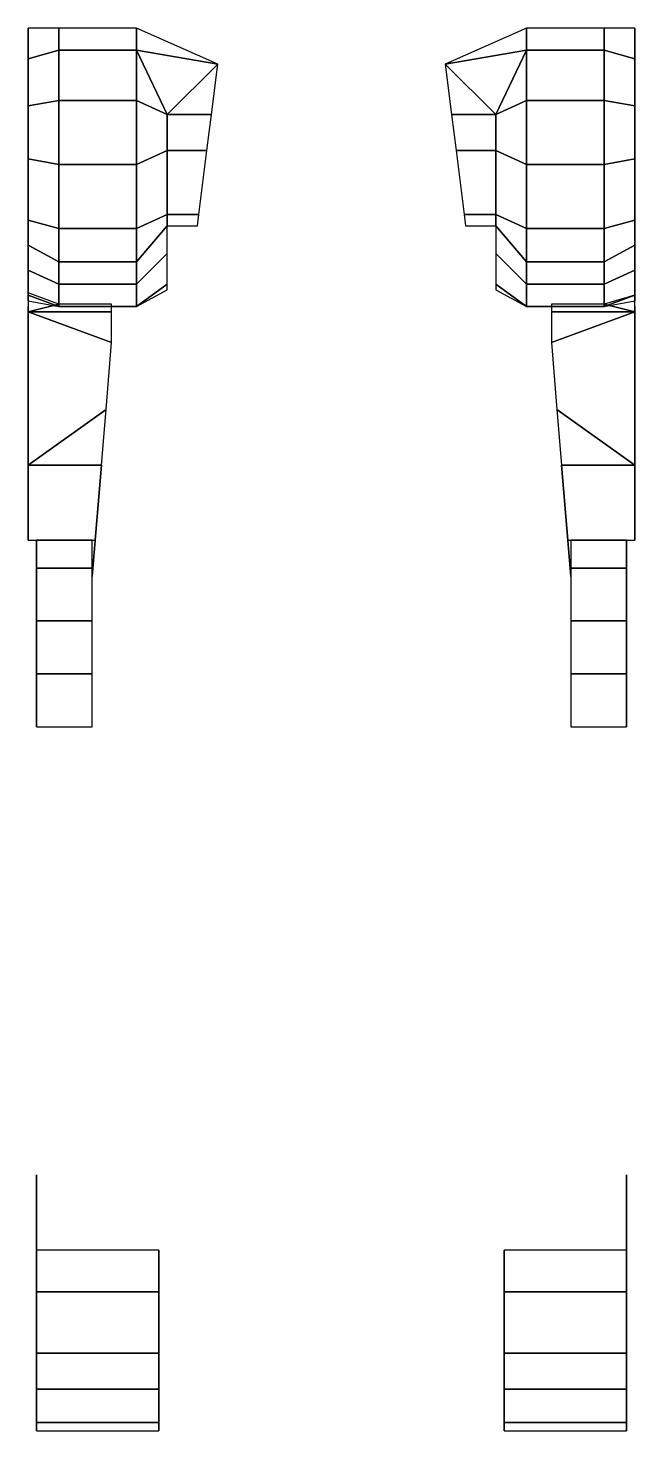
# Model space of a CAD drawing. Extents: x -1.09 to 1.09, y -2.59 to 2.45.
import ezdxf

# ---------------------------------------------------------------- set-up
doc = ezdxf.new("R2010")
doc.units = 0
doc.layers.add('FENDERS', color=6, linetype='CONTINUOUS')

msp = doc.modelspace()

# ---------------------------------------------------------------- linework, layer by layer
at = {"layer": 'FENDERS'}
for points in [[(-0.98, 2.45, 0.9999999999999996), (-1.09, 2.45, 0.9599999999999999), (-1.09, 2.339999999999999, 1.019999999999999), (-0.98, 2.37, 1.06)], [(-1.09, 2.45, 0.9599999999999999), (-1.09, 2.45, 0.8899999999999996), (-1.09, 2.32, 0.9799999999999995), (-1.09, 2.339999999999999, 1.019999999999999)], [(-0.7000000000000001, 2.45, 0.9999999999999996), (-0.98, 2.45, 0.9999999999999996), (-0.98, 2.37, 1.06), (-0.7000000000000001, 2.369999999999999, 1.06)], [(-0.7000000000000001, 2.369999999999999, 1.06), (-0.4087500000000002, 2.32, 0.98), (-0.4087500000000002, 2.32, 0.98), (-0.7000000000000001, 2.45, 0.9999999999999996)], [(0.7000000000000001, 2.45, 0.9999999999999996), (0.4087500000000002, 2.32, 0.98), (0.4087500000000002, 2.32, 0.98), (0.7000000000000001, 2.37, 1.06)], [(0.7000000000000001, 2.37, 1.06), (0.98, 2.37, 1.06), (0.98, 2.45, 0.9999999999999996), (0.7000000000000001, 2.45, 0.9999999999999996)], [(0.98, 2.37, 1.06), (1.09, 2.339999999999999, 1.019999999999999), (1.09, 2.45, 0.9599999999999999), (0.98, 2.45, 0.9999999999999996)], [(1.09, 2.339999999999999, 1.019999999999999), (1.09, 2.32, 0.9799999999999995), (1.09, 2.45, 0.8899999999999996), (1.09, 2.45, 0.9599999999999999)], [(-0.98, 2.37, 1.059999999999999), (-1.09, 2.339999999999999, 1.02), (-1.09, 2.169999999999999, 1.079999999999999), (-0.98, 2.189999999999999, 1.12)], [(-0.7000000000000001, 2.37, 1.059999999999999), (-0.98, 2.37, 1.059999999999999), (-0.98, 2.189999999999999, 1.12), (-0.7000000000000001, 2.189999999999999, 1.12)], [(-0.7000000000000001, 2.189999999999999, 1.12), (-0.59, 2.14, 1.039999999999999), (-0.7000000000000001, 2.369999999999999, 1.06)], [(-0.5899999999999995, 2.139999999999999, 1.039999999999999), (-0.4087500000000002, 2.32, 0.98), (-0.6999999999999984, 2.37, 1.059999999999999)], [(0.4087500000000002, 2.32, 0.98), (0.4087500000000002, 2.32, 0.98), (0.59, 2.14, 1.039999999999999), (0.7000000000000001, 2.37, 1.06)], [(0.7000000000000001, 2.37, 1.06), (0.7000000000000001, 2.37, 1.06), (0.59, 2.14, 1.039999999999999), (0.7000000000000001, 2.19, 1.12)], [(0.7000000000000001, 2.19, 1.12), (0.98, 2.19, 1.12), (0.98, 2.37, 1.059999999999999), (0.7000000000000001, 2.37, 1.059999999999999)], [(0.98, 2.19, 1.12), (1.09, 2.169999999999999, 1.079999999999999), (1.09, 2.339999999999999, 1.02), (0.98, 2.37, 1.059999999999999)], [(-1.09, 2.339999999999999, 1.02), (-1.09, 2.32, 0.98), (-1.09, 2.14, 1.039999999999999), (-1.09, 2.169999999999999, 1.079999999999999)], [(-0.59, 2.14, 1.039999999999999), (-0.43125, 2.14, 1.039999999999999), (-0.4087500000000002, 2.32, 0.98)], [(0.4087500000000002, 2.32, 0.98), (0.4087500000000002, 2.32, 0.98), (0.4312500000000002, 2.14, 1.039999999999999), (0.59, 2.14, 1.039999999999999)], [(1.09, 2.169999999999999, 1.079999999999999), (1.09, 2.14, 1.039999999999999), (1.09, 2.32, 0.98), (1.09, 2.339999999999999, 1.02)], [(-0.98, 2.189999999999999, 1.12), (-1.09, 2.169999999999999, 1.079999999999999), (-1.09, 1.979999999999999, 1.079999999999999), (-0.98, 1.959999999999999, 1.12)], [(-1.09, 2.169999999999999, 1.079999999999999), (-1.09, 2.139999999999999, 1.039999999999999), (-1.09, 2.009999999999999, 1.039999999999999), (-1.09, 1.979999999999999, 1.079999999999999)], [(-0.7000000000000001, 2.189999999999999, 1.12), (-0.98, 2.189999999999999, 1.12), (-0.98, 1.959999999999999, 1.12), (-0.7000000000000001, 1.959999999999999, 1.12)], [(-0.7000000000000001, 1.959999999999998, 1.12), (-0.59, 2.01, 1.039999999999999), (-0.59, 2.14, 1.039999999999999), (-0.7000000000000001, 2.189999999999999, 1.12)], [(0.7000000000000001, 2.19, 1.12), (0.59, 2.14, 1.039999999999999), (0.59, 2.01, 1.039999999999999), (0.7000000000000001, 1.96, 1.12)], [(0.7000000000000001, 1.96, 1.12), (0.98, 1.96, 1.12), (0.98, 2.19, 1.12), (0.7000000000000001, 2.19, 1.12)], [(0.98, 1.96, 1.12), (1.09, 1.98, 1.079999999999999), (1.09, 2.169999999999999, 1.079999999999999), (0.98, 2.19, 1.12)], [(1.09, 1.98, 1.079999999999999), (1.09, 2.01, 1.039999999999999), (1.09, 2.14, 1.039999999999999), (1.09, 2.169999999999999, 1.079999999999999)], [(-0.59, 2.01, 1.039999999999999), (-0.4475, 2.01, 1.039999999999999), (-0.4312500000000002, 2.139999999999999, 1.039999999999999), (-0.5899999999999989, 2.139999999999999, 1.039999999999998)], [(0.59, 2.139999999999999, 1.04), (0.43125, 2.140000000000001, 1.04), (0.4475, 2.01, 1.039999999999999), (0.59, 2.01, 1.039999999999999)], [(-1.09, 1.98, 1.079999999999999), (-1.09, 2.01, 1.039999999999999), (-1.09, 1.779999999999999, 0.9699999999999998), (-1.09, 1.759999999999999, 1.009999999999999)], [(-0.98, 1.959999999999999, 1.12), (-1.09, 1.98, 1.079999999999999), (-1.09, 1.759999999999999, 1.009999999999999), (-0.98, 1.729999999999999, 1.039999999999999)], [(-0.7000000000000001, 1.729999999999999, 1.039999999999999), (-0.59, 1.78, 0.9699999999999998), (-0.59, 2.01, 1.039999999999999), (-0.7000000000000001, 1.959999999999998, 1.12)], [(-0.59, 1.78, 0.9699999999999998), (-0.47625, 1.78, 0.9699999999999998), (-0.4475, 2.01, 1.039999999999999), (-0.5899999999999995, 2.009999999999999, 1.039999999999999)], [(0.59, 2.010000000000001, 1.04), (0.4474999999999997, 2.010000000000002, 1.04), (0.4762500000000001, 1.78, 0.9699999999999998), (0.59, 1.78, 0.9699999999999998)], [(0.7000000000000001, 1.96, 1.12), (0.59, 2.01, 1.039999999999999), (0.59, 1.78, 0.9699999999999998), (0.7000000000000001, 1.73, 1.039999999999999)], [(0.98, 1.73, 1.039999999999999), (1.09, 1.759999999999999, 1.009999999999999), (1.09, 1.98, 1.079999999999999), (0.98, 1.959999999999999, 1.12)], [(1.09, 1.759999999999999, 1.009999999999999), (1.09, 1.78, 0.9699999999999998), (1.09, 2.01, 1.039999999999999), (1.09, 1.98, 1.079999999999999)], [(-0.7000000000000001, 1.959999999999998, 1.12), (-0.98, 1.959999999999999, 1.12), (-0.98, 1.729999999999999, 1.039999999999999), (-0.7000000000000001, 1.729999999999999, 1.039999999999999)], [(0.7000000000000001, 1.73, 1.039999999999999), (0.98, 1.73, 1.039999999999999), (0.98, 1.959999999999999, 1.12), (0.7000000000000001, 1.96, 1.12)], [(-1.09, 1.759999999999999, 1.009999999999999), (-1.09, 1.78, 0.9699999999999998), (-1.09, 1.74, 0.9399999999999998), (-1.09, 1.669999999999999, 0.9399999999999998)], [(-0.7000000000000001, 1.61, 0.9399999999999998), (-0.59, 1.74, 0.9399999999999998), (-0.59, 1.78, 0.9699999999999998), (-0.7000000000000001, 1.729999999999998, 1.039999999999999)], [(-0.59, 1.74, 0.9399999999999998), (-0.48125, 1.74, 0.9399999999999998), (-0.47625, 1.78, 0.9699999999999998), (-0.5899999999999995, 1.78, 0.9699999999999992)], [(0.59, 1.78, 0.9699999999999998), (0.4762499999999999, 1.780000000000001, 0.9699999999999998), (0.48125, 1.74, 0.9399999999999998), (0.59, 1.74, 0.9399999999999998)], [(0.7000000000000001, 1.73, 1.039999999999999), (0.59, 1.78, 0.9699999999999998), (0.59, 1.74, 0.9399999999999998), (0.7000000000000001, 1.61, 0.9399999999999998)], [(1.09, 1.669999999999999, 0.9399999999999998), (1.09, 1.74, 0.9399999999999998), (1.09, 1.78, 0.9699999999999998), (1.09, 1.759999999999999, 1.009999999999999)], [(-0.98, 1.729999999999999, 1.039999999999999), (-1.09, 1.759999999999999, 1.009999999999999), (-1.09, 1.669999999999999, 0.9399999999999998), (-0.98, 1.61, 0.9399999999999998)], [(-1.09, 1.669999999999999, 0.9399999999999998), (-1.09, 1.74, 0.9399999999999998), (-1.09, 1.64, 0.8400000000000002), (-1.09, 1.579999999999999, 0.8400000000000002)], [(-0.7000000000000001, 1.729999999999998, 1.039999999999999), (-0.98, 1.729999999999999, 1.039999999999999), (-0.98, 1.61, 0.9399999999999998), (-0.7000000000000001, 1.61, 0.9399999999999998)], [(-0.7000000000000001, 1.53, 0.8400000000000002), (-0.59, 1.64, 0.8400000000000002), (-0.59, 1.74, 0.9399999999999998), (-0.7000000000000001, 1.61, 0.9399999999999998)], [(0.7000000000000001, 1.61, 0.9399999999999998), (0.59, 1.74, 0.9399999999999998), (0.59, 1.64, 0.8400000000000002), (0.7000000000000001, 1.53, 0.8400000000000002)], [(0.7000000000000001, 1.61, 0.9399999999999998), (0.98, 1.61, 0.9399999999999998), (0.98, 1.729999999999999, 1.039999999999999), (0.7000000000000001, 1.73, 1.039999999999999)], [(0.98, 1.61, 0.9399999999999998), (1.09, 1.669999999999999, 0.9399999999999998), (1.09, 1.759999999999999, 1.009999999999999), (0.98, 1.729999999999999, 1.039999999999999)], [(1.09, 1.579999999999999, 0.8400000000000002), (1.09, 1.64, 0.8400000000000002), (1.09, 1.74, 0.9399999999999998), (1.09, 1.669999999999999, 0.9399999999999998)], [(-0.98, 1.61, 0.9399999999999998), (-1.09, 1.669999999999999, 0.9399999999999998), (-1.09, 1.579999999999999, 0.8400000000000002), (-0.98, 1.53, 0.8400000000000002)], [(0.98, 1.53, 0.8400000000000002), (1.09, 1.579999999999999, 0.8400000000000002), (1.09, 1.669999999999999, 0.9399999999999998), (0.98, 1.61, 0.9399999999999998)], [(-1.09, 1.579999999999999, 0.8399999999999997), (-1.09, 1.64, 0.8399999999999997), (-1.09, 1.53, 0.6399999999999997), (-1.09, 1.49, 0.6399999999999997)], [(-0.7000000000000001, 1.45, 0.6399999999999997), (-0.59, 1.53, 0.6399999999999997), (-0.59, 1.64, 0.8399999999999997), (-0.7000000000000001, 1.53, 0.8399999999999997)], [(0.7000000000000001, 1.53, 0.8399999999999997), (0.59, 1.64, 0.8399999999999997), (0.59, 1.53, 0.6399999999999997), (0.7000000000000001, 1.45, 0.6399999999999997)], [(1.09, 1.49, 0.6399999999999997), (1.09, 1.53, 0.6399999999999997), (1.09, 1.64, 0.8399999999999997), (1.09, 1.579999999999999, 0.8399999999999997)], [(-0.98, 1.53, 0.8399999999999997), (-1.09, 1.579999999999999, 0.8399999999999997), (-1.09, 1.49, 0.6399999999999997), (-0.98, 1.45, 0.6399999999999997)], [(-0.7000000000000001, 1.61, 0.9399999999999998), (-0.98, 1.61, 0.9399999999999998), (-0.98, 1.53, 0.8400000000000002), (-0.7000000000000001, 1.53, 0.8400000000000002)], [(0.7000000000000001, 1.53, 0.8400000000000002), (0.98, 1.53, 0.8400000000000002), (0.98, 1.61, 0.9399999999999998), (0.7000000000000001, 1.61, 0.9399999999999998)], [(0.98, 1.45, 0.6399999999999997), (1.09, 1.49, 0.6399999999999997), (1.09, 1.579999999999999, 0.8399999999999997), (0.98, 1.53, 0.8399999999999997)], [(-1.09, 1.49, 0.6399999999999997), (-1.09, 1.53, 0.6399999999999997), (-1.09, 1.509999999999999, 0.4399999999999995), (-1.09, 1.469999999999999, 0.42)], [(-0.7000000000000001, 1.53, 0.8399999999999997), (-0.98, 1.53, 0.8399999999999997), (-0.98, 1.45, 0.6399999999999997), (-0.7000000000000001, 1.45, 0.6399999999999997)], [(-0.7000000000000001, 1.45, 0.3999999999999999), (-0.59, 1.509999999999999, 0.4399999999999995), (-0.59, 1.53, 0.6399999999999997), (-0.7000000000000001, 1.45, 0.6399999999999997)], [(0.7000000000000001, 1.45, 0.6399999999999997), (0.59, 1.53, 0.6399999999999997), (0.59, 1.509999999999999, 0.4399999999999995), (0.7000000000000001, 1.45, 0.3999999999999999)], [(0.7000000000000001, 1.45, 0.6399999999999997), (0.98, 1.45, 0.6399999999999997), (0.98, 1.53, 0.8399999999999997), (0.7000000000000001, 1.53, 0.8399999999999997)], [(1.09, 1.469999999999999, 0.42), (1.09, 1.509999999999999, 0.4399999999999995), (1.09, 1.53, 0.6399999999999997), (1.09, 1.49, 0.6399999999999997)], [(-0.9800000000000004, 1.458, 0.6599999999999997), (-1.09, 1.499, 0.6600000000000003), (-1.09, 1.429999999999999, 0.6600000000000003), (-1.089999999999999, 1.429999999999998, 0.6600000000000003)], [(-0.98, 1.45, 0.6399999999999997), (-1.09, 1.49, 0.6399999999999997), (-1.09, 1.469999999999999, 0.42), (-0.98, 1.45, 0.3999999999999999)], [(0.98, 1.45, 0.3999999999999999), (1.09, 1.469999999999999, 0.42), (1.09, 1.49, 0.6399999999999997), (0.98, 1.45, 0.6399999999999997)], [(1.09, 1.429999999999999, 0.6600000000000003), (1.090000000000001, 1.429999999999999, 0.6600000000000003), (1.09, 1.49, 0.6399999999999997), (0.98, 1.458, 0.6599999999999997)], [(-0.7899999999999999, 1.458, 0.6599999999999997), (-0.9800000000000004, 1.458, 0.6599999999999997), (-1.09, 1.429999999999999, 0.6600000000000003), (-0.7900000000000001, 1.429999999999999, 0.6599999999999997)], [(-1.09, 0.6099999999999999, 0.6600000000000004), (-1.09, 1.429999999999999, 0.6600000000000004), (-1.09, 1.45, 0.6400000000000001), (-1.089999999999999, 0.609999999999999, 0.6400000000000001)], [(-0.7900000000000001, 1.429999999999999, 0.9400000000000003), (-1.09, 1.429999999999999, 0.9400000000000003), (-1.09, 1.429999999999999, 0.9400000000000003), (-0.7900000000000003, 1.32, 0.9400000000000003)], [(-0.7900000000000003, 1.32, 0.9400000000000003), (-1.09, 1.429999999999999, 0.9400000000000003), (-1.09, 0.88, 0.9400000000000003), (-0.81, 1.08, 0.9400000000000003)], [(-1.09, 0.88, 0.9400000000000003), (-1.09, 1.429999999999999, 0.9400000000000003), (-1.09, 1.429999999999999, 0.6600000000000003), (-1.089999999999999, 0.8799999999999991, 0.6600000000000003)], [(-1.09, 1.429999999999999, 0.9400000000000003), (-0.7900000000000001, 1.429999999999999, 0.9400000000000003), (-0.7900000000000001, 1.429999999999998, 0.6600000000000003), (-1.089999999999999, 1.429999999999998, 0.6600000000000003)], [(-0.7000000000000001, 1.45, 0.6399999999999997), (-0.98, 1.45, 0.6399999999999997), (-0.98, 1.45, 0.3999999999999999), (-0.7000000000000001, 1.45, 0.3999999999999999)], [(0.7000000000000001, 1.45, 0.3999999999999999), (0.98, 1.45, 0.3999999999999999), (0.98, 1.45, 0.6399999999999997), (0.7000000000000001, 1.45, 0.6399999999999997)], [(0.7900000000000001, 1.429999999999999, 0.6599999999999997), (1.09, 1.429999999999999, 0.6600000000000003), (0.98, 1.458, 0.6599999999999997), (0.7900000000000001, 1.458, 0.6599999999999997)], [(0.7900000000000001, 1.32, 0.9399999999999998), (1.09, 1.429999999999999, 0.9400000000000003), (1.09, 1.429999999999999, 0.9400000000000003), (0.7900000000000001, 1.429999999999999, 0.9400000000000003)], [(0.81, 1.08, 0.9400000000000003), (1.09, 0.88, 0.9400000000000003), (1.09, 1.429999999999999, 0.9400000000000003), (0.7900000000000001, 1.32, 0.9399999999999998)], [(1.09, 1.429999999999999, 0.6600000000000003), (0.7900000000000001, 1.429999999999999, 0.6600000000000003), (0.7900000000000001, 1.429999999999999, 0.9400000000000003), (1.09, 1.429999999999999, 0.9400000000000003)], [(1.09, 0.6099999999999999, 0.6400000000000001), (1.09, 1.45, 0.6400000000000001), (1.09, 1.429999999999999, 0.6600000000000004), (1.09, 0.6099999999999999, 0.6600000000000004)], [(1.09, 0.88, 0.6600000000000003), (1.09, 1.429999999999999, 0.6600000000000003), (1.09, 1.429999999999999, 0.9400000000000003), (1.09, 0.88, 0.9400000000000003)], [(-0.81, 1.08, 0.9400000000000003), (-1.09, 0.88, 0.9400000000000003), (-1.09, 0.88, 0.9400000000000003), (-0.8266666666666665, 0.88, 0.9399999999999998)], [(0.8266666666666665, 0.88, 0.9399999999999998), (1.09, 0.88, 0.9400000000000003), (1.09, 0.88, 0.9400000000000003), (0.81, 1.08, 0.9400000000000003)], [(-0.8266666666666663, 0.8799999999999991, 0.6599999999999997), (-1.09, 0.8799999999999997, 0.6600000000000003), (-1.09, 0.6100000000000002, 0.6600000000000003), (-0.8491666666666663, 0.6100000000000002, 0.6599999999999997)], [(-0.8266666666666665, 0.88, 0.9399999999999998), (-1.09, 0.88, 0.9400000000000003), (-1.09, 0.8799999999999997, 0.6600000000000003), (-0.8266666666666663, 0.8799999999999991, 0.6599999999999997)], [(-0.8266666666666665, 0.88, 0.9399999999999998), (-0.8266666666666665, 0.8799999999999997, 0.6599999999999997), (-0.8491666666666663, 0.6100000000000002, 0.6599999999999997), (-0.8599999999999997, 0.48, 0.9399999999999998)], [(0.8491666666666667, 0.6100000000000002, 0.6599999999999997), (1.09, 0.6100000000000002, 0.6600000000000003), (1.09, 0.88, 0.6600000000000003), (0.8266666666666665, 0.88, 0.6599999999999997)], [(0.8266666666666665, 0.88, 0.6599999999999997), (1.09, 0.88, 0.6600000000000003), (1.09, 0.88, 0.9400000000000003), (0.8266666666666665, 0.88, 0.9399999999999998)], [(0.8599999999999999, 0.48, 0.9399999999999998), (0.8491666666666667, 0.6100000000000002, 0.6599999999999997), (0.8266666666666665, 0.88, 0.6599999999999997), (0.8266666666666665, 0.88, 0.9399999999999998)], [(-0.8599999999999999, 0.6100000000000002, 0.7600000000000003), (-1.06, 0.6100000000000002, 0.7600000000000003), (-1.06, 0.51, 0.9399999999999998), (-0.8599999999999999, 0.51, 0.9399999999999998)], [(-1.06, 0.6100000000000002, 0.7600000000000003), (-1.06, 0.5400000000000001, 0.7600000000000003), (-1.06, 0.4299999999999999, 0.9399999999999998), (-1.06, 0.51, 0.9399999999999998)], [(-1.06, 0.6100000000000002, 0.4099999999999997), (-1.06, 0.5400000000000001, 0.4499999999999998), (-1.06, 0.5400000000000001, 0.7599999999999998), (-1.06, 0.6100000000000002, 0.7599999999999998)], [(-0.8599999999999999, 0.6100000000000002, 0.4099999999999997), (-1.06, 0.6100000000000002, 0.4099999999999997), (-1.06, 0.6100000000000002, 0.7599999999999998), (-0.8599999999999999, 0.6100000000000002, 0.7599999999999998)], [(0.8599999999999999, 0.51, 0.9399999999999998), (1.06, 0.51, 0.9399999999999998), (1.06, 0.6100000000000002, 0.7600000000000003), (0.8599999999999999, 0.6100000000000002, 0.7600000000000003)], [(0.8599999999999999, 0.6100000000000002, 0.7599999999999998), (1.06, 0.6100000000000002, 0.7599999999999998), (1.06, 0.6100000000000002, 0.4099999999999997), (0.8599999999999999, 0.6100000000000002, 0.4099999999999997)], [(1.06, 0.51, 0.9399999999999998), (1.06, 0.4299999999999999, 0.9399999999999998), (1.06, 0.5400000000000001, 0.7600000000000003), (1.06, 0.6100000000000002, 0.7600000000000003)], [(1.06, 0.6100000000000002, 0.7599999999999998), (1.06, 0.5400000000000001, 0.7599999999999998), (1.06, 0.5400000000000001, 0.4499999999999998), (1.06, 0.6100000000000002, 0.4099999999999997)], [(-0.8599999999999999, 0.51, 0.9399999999999998), (-1.06, 0.51, 0.9399999999999998), (-1.06, 0.3199999999999999, 1.119999999999999), (-0.8599999999999999, 0.3199999999999999, 1.119999999999999)], [(-1.06, 0.51, 0.9399999999999998), (-1.06, 0.4299999999999999, 0.9399999999999998), (-1.06, 0.29, 1.059999999999999), (-1.06, 0.3199999999999999, 1.119999999999999)], [(0.8599999999999999, 0.3200000000000008, 1.119999999999999), (1.06, 0.3200000000000007, 1.119999999999999), (1.06, 0.51, 0.9399999999999998), (0.8599999999999999, 0.51, 0.9399999999999998)], [(1.06, 0.3200000000000007, 1.119999999999999), (1.06, 0.29, 1.059999999999999), (1.06, 0.4299999999999999, 0.9399999999999998), (1.06, 0.51, 0.9399999999999998)], [(-1.06, 0.3200000000000001, 1.119999999999999), (-1.06, 0.29, 1.059999999999999), (-1.06, 0.1, 1.119999999999999), (-1.06, 0.1299999999999999, 1.189999999999999)], [(-0.8599999999999999, 0.3200000000000001, 1.119999999999999), (-1.06, 0.3200000000000001, 1.119999999999999), (-1.06, 0.1299999999999999, 1.189999999999999), (-0.8599999999999999, 0.1299999999999999, 1.189999999999999)], [(0.8599999999999999, 0.1300000000000008, 1.189999999999999), (1.06, 0.1300000000000008, 1.189999999999999), (1.06, 0.3200000000000001, 1.119999999999999), (0.8599999999999999, 0.3200000000000001, 1.119999999999999)], [(1.06, 0.1300000000000008, 1.189999999999999), (1.06, 0.1, 1.119999999999999), (1.06, 0.29, 1.059999999999999), (1.06, 0.3200000000000001, 1.119999999999999)], [(-0.8599999999999999, 0.13, 1.189999999999999), (-1.06, 0.13, 1.189999999999999), (-1.06, -0.0600000000000001, 1.189999999999999), (-0.8599999999999999, -0.0600000000000001, 1.189999999999999)], [(-1.06, 0.13, 1.189999999999999), (-1.06, 0.1, 1.119999999999999), (-1.06, -0.0600000000000001, 1.119999999999999), (-1.06, -0.0600000000000001, 1.189999999999999)], [(0.8599999999999999, -0.0599999999999992, 1.189999999999999), (1.06, -0.0599999999999992, 1.189999999999999), (1.06, 0.13, 1.189999999999999), (0.8599999999999999, 0.13, 1.189999999999999)], [(1.06, -0.0599999999999992, 1.189999999999999), (1.06, -0.0599999999999997, 1.119999999999999), (1.06, 0.1, 1.119999999999999), (1.06, 0.13, 1.189999999999999)], [(-1.06, -1.669999999999999, 1.259999999999999), (-1.06, -1.669999999999999, 1.189999999999999), (-1.06, -1.939999999999999, 1.189999999999999), (-1.06, -1.939999999999999, 1.259999999999999)], [(1.06, -1.939999999999999, 1.259999999999999), (1.06, -1.939999999999999, 1.189999999999999), (1.06, -1.669999999999999, 1.189999999999999), (1.06, -1.669999999999999, 1.259999999999999)], [(-1.06, -1.939999999999999, 1.259999999999999), (-1.06, -1.939999999999999, 1.189999999999999), (-1.06, -2.089999999999999, 1.169999999999999), (-1.06, -2.089999999999999, 1.239999999999999)], [(-0.6200000000000001, -1.939999999999999, 1.259999999999999), (-1.06, -1.939999999999999, 1.259999999999999), (-1.06, -2.089999999999999, 1.239999999999999), (-0.6200000000000001, -2.089999999999999, 1.239999999999999)], [(-0.62, -2.089999999999999, 1.239999999999999), (-0.62, -2.089999999999999, 1.169999999999999), (-0.62, -1.939999999999999, 1.189999999999999), (-0.62, -1.939999999999999, 1.259999999999999)], [(0.6200000000000001, -2.089999999999999, 1.239999999999999), (1.06, -2.089999999999999, 1.239999999999999), (1.06, -1.939999999999999, 1.259999999999999), (0.6200000000000001, -1.939999999999999, 1.259999999999999)], [(0.62, -1.939999999999999, 1.259999999999999), (0.62, -1.939999999999999, 1.189999999999999), (0.62, -2.089999999999999, 1.169999999999999), (0.62, -2.089999999999999, 1.239999999999999)], [(1.06, -2.089999999999999, 1.239999999999999), (1.06, -2.089999999999999, 1.169999999999999), (1.06, -1.939999999999999, 1.189999999999999), (1.06, -1.939999999999999, 1.259999999999999)], [(-0.6200000000000001, -2.089999999999999, 1.239999999999999), (-1.06, -2.089999999999999, 1.239999999999999), (-1.06, -2.31, 1.149999999999999), (-0.6200000000000001, -2.31, 1.149999999999999)], [(-1.06, -2.089999999999999, 1.239999999999999), (-1.06, -2.089999999999999, 1.169999999999999), (-1.06, -2.29, 1.079999999999999), (-1.06, -2.31, 1.149999999999999)], [(-0.62, -2.31, 1.149999999999999), (-0.62, -2.29, 1.079999999999999), (-0.62, -2.089999999999999, 1.169999999999999), (-0.62, -2.089999999999999, 1.239999999999999)], [(0.6200000000000001, -2.31, 1.149999999999999), (1.06, -2.31, 1.149999999999999), (1.06, -2.089999999999999, 1.239999999999999), (0.6200000000000001, -2.089999999999999, 1.239999999999999)], [(0.62, -2.089999999999999, 1.239999999999999), (0.62, -2.089999999999999, 1.169999999999999), (0.62, -2.29, 1.079999999999999), (0.62, -2.31, 1.149999999999999)], [(1.06, -2.31, 1.149999999999999), (1.06, -2.29, 1.079999999999999), (1.06, -2.089999999999999, 1.169999999999999), (1.06, -2.089999999999999, 1.239999999999999)], [(-1.06, -2.31, 1.149999999999999), (-1.06, -2.29, 1.079999999999999), (-1.06, -2.439999999999999, 0.9199999999999999), (-1.06, -2.439999999999999, 1.02)], [(-0.6200000000000001, -2.31, 1.149999999999999), (-1.06, -2.31, 1.149999999999999), (-1.06, -2.439999999999999, 1.02), (-0.6200000000000001, -2.439999999999999, 1.02)], [(-0.62, -2.439999999999999, 1.02), (-0.62, -2.439999999999999, 0.9199999999999999), (-0.62, -2.29, 1.079999999999999), (-0.62, -2.31, 1.149999999999999)], [(0.62, -2.31, 1.149999999999999), (0.62, -2.29, 1.079999999999999), (0.62, -2.439999999999999, 0.9199999999999999), (0.62, -2.439999999999999, 1.02)], [(0.6200000000000001, -2.439999999999999, 1.02), (1.06, -2.439999999999999, 1.02), (1.06, -2.31, 1.149999999999999), (0.6200000000000001, -2.31, 1.149999999999999)], [(1.06, -2.439999999999999, 1.02), (1.06, -2.439999999999999, 0.9199999999999999), (1.06, -2.29, 1.079999999999999), (1.06, -2.31, 1.149999999999999)], [(-0.6200000000000001, -2.439999999999999, 1.02), (-1.06, -2.439999999999999, 1.02), (-1.06, -2.559999999999999, 0.8600000000000003), (-0.6200000000000001, -2.559999999999999, 0.8600000000000003)], [(-1.06, -2.439999999999999, 1.02), (-1.06, -2.439999999999999, 0.9199999999999999), (-1.06, -2.519999999999999, 0.7999999999999999), (-1.06, -2.559999999999999, 0.8600000000000003)], [(-0.62, -2.559999999999999, 0.8600000000000003), (-0.62, -2.519999999999999, 0.7999999999999999), (-0.62, -2.439999999999999, 0.9199999999999999), (-0.62, -2.439999999999999, 1.02)], [(0.6200000000000001, -2.559999999999999, 0.8600000000000003), (1.06, -2.559999999999999, 0.8600000000000003), (1.06, -2.439999999999999, 1.02), (0.6200000000000001, -2.439999999999999, 1.02)], [(0.62, -2.439999999999999, 1.02), (0.62, -2.439999999999999, 0.9199999999999999), (0.62, -2.519999999999999, 0.7999999999999999), (0.62, -2.559999999999999, 0.8600000000000003)], [(1.06, -2.559999999999999, 0.8600000000000003), (1.06, -2.519999999999999, 0.7999999999999999), (1.06, -2.439999999999999, 0.9199999999999999), (1.06, -2.439999999999999, 1.02)], [(-1.06, -2.559999999999999, 0.8599999999999997), (-1.06, -2.519999999999999, 0.7999999999999999), (-1.06, -2.54, 0.6799999999999998), (-1.06, -2.589999999999999, 0.6799999999999998)], [(-0.62, -2.589999999999999, 0.6799999999999998), (-0.62, -2.54, 0.6799999999999998), (-0.62, -2.519999999999999, 0.7999999999999999), (-0.62, -2.559999999999999, 0.8599999999999997)], [(0.62, -2.559999999999999, 0.8599999999999997), (0.62, -2.519999999999999, 0.7999999999999999), (0.62, -2.54, 0.6799999999999998), (0.62, -2.589999999999999, 0.6799999999999998)], [(1.06, -2.589999999999999, 0.6799999999999998), (1.06, -2.54, 0.6799999999999998), (1.06, -2.519999999999999, 0.7999999999999999), (1.06, -2.559999999999999, 0.8599999999999997)], [(-0.6200000000000001, -2.559999999999999, 0.8600000000000003), (-1.06, -2.559999999999999, 0.8600000000000003), (-1.06, -2.589999999999999, 0.6799999999999998), (-0.6200000000000001, -2.589999999999999, 0.6799999999999998)], [(0.6200000000000001, -2.589999999999999, 0.6799999999999998), (1.06, -2.589999999999999, 0.6799999999999998), (1.06, -2.559999999999999, 0.8600000000000003), (0.6200000000000001, -2.559999999999999, 0.8600000000000003)]]:
    msp.add_3dface(points, dxfattribs=at)

doc.saveas('drawing.dxf')
